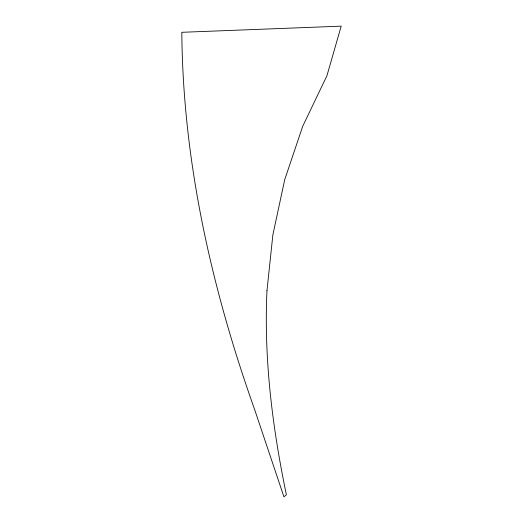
<?xml version="1.0" encoding="UTF-8"?>
<svg xmlns="http://www.w3.org/2000/svg" width="523" height="523" viewBox="0 0 523 523"><rect width="100%" height="100%" fill="white"/><g stroke="black" fill="none" stroke-linecap="round" stroke-linejoin="round"><path stroke-width="0.78" d="M266.972 290.69C263.769 359.288 272.476 427.736 286.388 494.804L283.937 496.85L254.472 409.064C211.482 288.147 182.841 161.077 181.814 32.308L341.186 26.15L326.94 75.717L302.725 126.252L284.702 179.703L272.862 234.905L266.972 290.69"/></g></svg>
